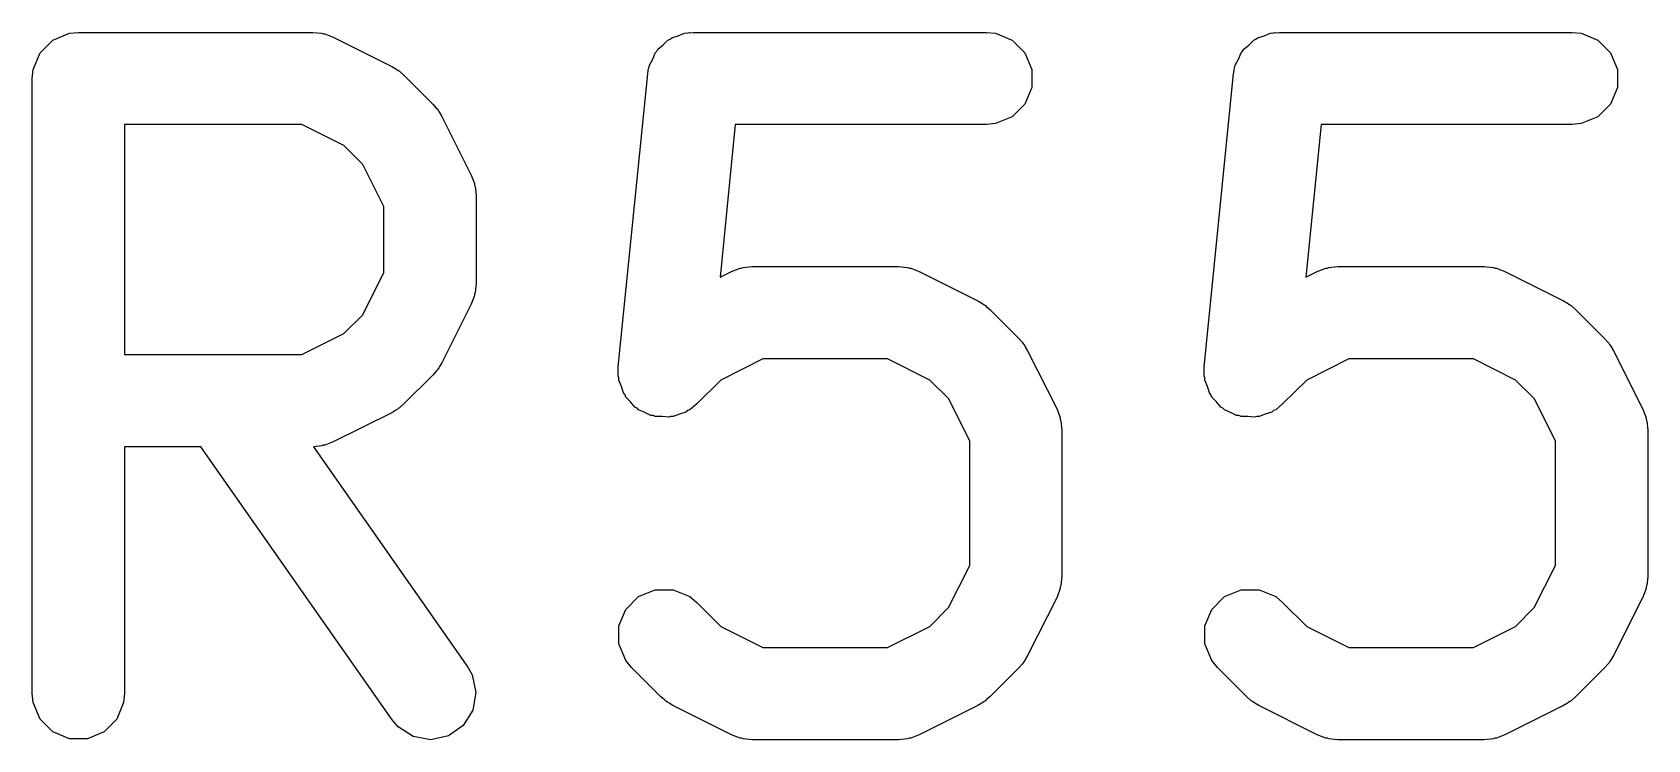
# Model space of a CAD drawing. Extents: x 1.07 to 8.07, y -3.47 to -0.77.
# Drawn here: x 6.2122 to 6.3156, y -2.2551 to -2.2098 of the extents above; entities that cross this region are included whole.
import ezdxf

# ---------------------------------------------------------------- set-up
doc = ezdxf.new("R2010")
doc.units = 0
doc.header["$MEASUREMENT"] = 0
doc.layers.add('BLACK', color=7, linetype='CONTINUOUS')

msp = doc.modelspace()

# ---------------------------------------------------------------- linework, layer by layer
at = {"layer": 'BLACK', "linetype": 'CONTINUOUS'}
for p, q in [((6.21273, -2.21115), (6.21355, -2.21033)), ((6.21355, -2.21033), (6.21461, -2.20989)), ((6.21461, -2.20989), (6.21519, -2.20984)), ((6.21519, -2.20984), (6.23018, -2.20984)), ((6.23018, -2.20984), (6.23076, -2.20989)), ((6.23076, -2.20989), (6.23086, -2.20993)), ((6.23086, -2.20993), (6.23096, -2.20994)), ((6.23096, -2.20994), (6.2315, -2.21015)), ((6.2315, -2.21015), (6.23525, -2.21202)), ((6.25261, -2.21064), (6.25292, -2.21033)), ((6.25292, -2.21033), (6.25305, -2.21028)), ((6.25305, -2.21028), (6.25317, -2.21018)), ((6.25317, -2.21018), (6.25358, -2.21006)), ((6.25358, -2.21006), (6.25398, -2.20989)), ((6.25398, -2.20989), (6.2542, -2.20987)), ((6.2542, -2.20987), (6.25427, -2.20985)), ((6.25427, -2.20985), (6.25434, -2.20986)), ((6.25434, -2.20986), (6.25456, -2.20984)), ((6.25456, -2.20984), (6.2733, -2.20984)), ((6.2733, -2.20984), (6.27388, -2.20989)), ((6.27388, -2.20989), (6.27494, -2.21033)), ((6.27494, -2.21033), (6.27576, -2.21115)), ((6.29011, -2.21064), (6.29041, -2.21033)), ((6.29041, -2.21033), (6.29055, -2.21028)), ((6.29055, -2.21028), (6.29066, -2.21018)), ((6.29066, -2.21018), (6.29108, -2.21006)), ((6.29108, -2.21006), (6.29147, -2.20989)), ((6.29147, -2.20989), (6.2917, -2.20987)), ((6.2917, -2.20987), (6.29177, -2.20985)), ((6.29177, -2.20985), (6.29184, -2.20986)), ((6.29184, -2.20986), (6.29205, -2.20984)), ((6.29205, -2.20984), (6.3108, -2.20984)), ((6.3108, -2.20984), (6.31137, -2.20989)), ((6.31137, -2.20989), (6.31244, -2.21033)), ((6.31244, -2.21033), (6.31325, -2.21115)), ((6.21229, -2.21221), (6.21273, -2.21115)), ((6.25173, -2.21193), (6.25194, -2.21155)), ((6.25194, -2.21155), (6.2521, -2.21115)), ((6.2521, -2.21115), (6.25221, -2.21104)), ((6.25221, -2.21104), (6.25228, -2.21091)), ((6.25228, -2.21091), (6.25261, -2.21064)), ((6.27576, -2.21115), (6.2762, -2.21221)), ((6.28923, -2.21193), (6.28943, -2.21155)), ((6.28943, -2.21155), (6.2896, -2.21115)), ((6.2896, -2.21115), (6.2897, -2.21104)), ((6.2897, -2.21104), (6.28977, -2.21091)), ((6.28977, -2.21091), (6.29011, -2.21064)), ((6.31325, -2.21115), (6.31369, -2.21221)), ((6.21223, -2.21279), (6.21229, -2.21221)), ((6.23525, -2.21202), (6.2355, -2.21218)), ((6.2355, -2.21218), (6.23557, -2.21221)), ((6.23557, -2.21221), (6.23565, -2.21227)), ((6.23565, -2.21227), (6.23574, -2.21233)), ((6.23574, -2.21233), (6.23579, -2.21239)), ((6.23579, -2.21239), (6.23602, -2.21257)), ((6.23602, -2.21257), (6.2379, -2.21445)), ((6.24974, -2.23124), (6.25162, -2.21249)), ((6.25162, -2.21249), (6.25166, -2.21228)), ((6.25166, -2.21221), (6.25169, -2.21214)), ((6.25166, -2.21228), (6.25166, -2.21221)), ((6.25169, -2.21214), (6.25173, -2.21193)), ((6.2762, -2.21221), (6.2762, -2.21336)), ((6.28724, -2.23124), (6.28911, -2.21249)), ((6.28911, -2.21249), (6.28915, -2.21228)), ((6.28915, -2.21221), (6.28918, -2.21214)), ((6.28915, -2.21228), (6.28915, -2.21221)), ((6.28918, -2.21214), (6.28923, -2.21193)), ((6.31369, -2.21221), (6.31369, -2.21336)), ((6.21223, -2.25216), (6.21223, -2.21279)), ((6.2762, -2.21336), (6.27576, -2.21443)), ((6.31369, -2.21336), (6.31325, -2.21443)), ((6.2379, -2.21445), (6.23808, -2.21468)), ((6.23808, -2.21468), (6.23814, -2.21473)), ((6.27576, -2.21443), (6.27494, -2.21524)), ((6.31325, -2.21443), (6.31244, -2.21524)), ((6.23814, -2.21473), (6.2382, -2.21482)), ((6.2382, -2.21482), (6.23826, -2.2149)), ((6.23826, -2.2149), (6.23829, -2.21497)), ((6.23829, -2.21497), (6.23845, -2.21522)), ((6.23845, -2.21522), (6.24032, -2.21897)), ((6.27388, -2.21568), (6.2733, -2.21574)), ((6.27494, -2.21524), (6.27388, -2.21568)), ((6.31137, -2.21568), (6.3108, -2.21574)), ((6.31244, -2.21524), (6.31137, -2.21568)), ((6.22949, -2.21574), (6.21814, -2.21574)), ((6.21814, -2.21574), (6.21814, -2.23046)), ((6.23218, -2.21709), (6.22949, -2.21574)), ((6.25723, -2.21574), (6.25625, -2.22551)), ((6.2733, -2.21574), (6.25723, -2.21574)), ((6.29472, -2.21574), (6.29375, -2.22551)), ((6.3108, -2.21574), (6.29472, -2.21574)), ((6.23338, -2.21829), (6.23218, -2.21709)), ((6.23473, -2.22098), (6.23338, -2.21829)), ((6.24032, -2.21897), (6.24053, -2.21951)), ((6.24053, -2.21951), (6.24054, -2.21961)), ((6.24054, -2.21961), (6.24058, -2.21971)), ((6.24058, -2.21971), (6.24064, -2.22029)), ((6.24064, -2.22029), (6.24064, -2.22591)), ((6.23473, -2.22521), (6.23473, -2.22098)), ((6.25698, -2.22515), (6.25753, -2.22494)), ((6.25753, -2.22494), (6.25763, -2.22493)), ((6.25763, -2.22493), (6.25773, -2.22489)), ((6.25773, -2.22489), (6.25831, -2.22483)), ((6.25831, -2.22483), (6.26768, -2.22483)), ((6.26768, -2.22483), (6.26826, -2.22489)), ((6.26826, -2.22489), (6.26835, -2.22493)), ((6.26835, -2.22493), (6.26846, -2.22494)), ((6.26846, -2.22494), (6.269, -2.22515)), ((6.29448, -2.22515), (6.29502, -2.22494)), ((6.29502, -2.22494), (6.29513, -2.22493)), ((6.29513, -2.22493), (6.29522, -2.22489)), ((6.29522, -2.22489), (6.2958, -2.22483)), ((6.2958, -2.22483), (6.30517, -2.22483)), ((6.30517, -2.22483), (6.30575, -2.22489)), ((6.30575, -2.22489), (6.30585, -2.22493)), ((6.30585, -2.22493), (6.30595, -2.22494)), ((6.30595, -2.22494), (6.30649, -2.22515)), ((6.23338, -2.22791), (6.23473, -2.22521)), ((6.24064, -2.22591), (6.24058, -2.22649)), ((6.25625, -2.22551), (6.25698, -2.22515)), ((6.269, -2.22515), (6.27275, -2.22702)), ((6.29375, -2.22551), (6.29448, -2.22515)), ((6.30649, -2.22515), (6.31024, -2.22702)), ((6.24053, -2.22669), (6.24032, -2.22723)), ((6.24054, -2.22659), (6.24053, -2.22669)), ((6.24058, -2.22649), (6.24054, -2.22659)), ((6.27275, -2.22702), (6.273, -2.22718)), ((6.31024, -2.22702), (6.31049, -2.22718)), ((6.23218, -2.22911), (6.23338, -2.22791)), ((6.24032, -2.22723), (6.23845, -2.23098)), ((6.273, -2.22718), (6.27307, -2.22721)), ((6.27307, -2.22721), (6.27315, -2.22727)), ((6.27315, -2.22727), (6.27324, -2.22733)), ((6.27324, -2.22733), (6.27329, -2.22739)), ((6.27329, -2.22739), (6.27352, -2.22757)), ((6.27352, -2.22757), (6.27539, -2.22945)), ((6.31049, -2.22718), (6.31056, -2.22721)), ((6.31056, -2.22721), (6.31065, -2.22727)), ((6.31065, -2.22727), (6.31073, -2.22733)), ((6.31073, -2.22733), (6.31079, -2.22739)), ((6.31079, -2.22739), (6.31101, -2.22757)), ((6.31101, -2.22757), (6.31289, -2.22945)), ((6.22949, -2.23046), (6.23218, -2.22911)), ((6.27539, -2.22945), (6.27558, -2.22967)), ((6.27558, -2.22967), (6.27564, -2.22973)), ((6.27564, -2.22973), (6.27569, -2.22981)), ((6.27569, -2.22981), (6.27576, -2.2299)), ((6.27576, -2.2299), (6.27579, -2.22997)), ((6.27579, -2.22997), (6.27594, -2.23022)), ((6.31289, -2.22945), (6.31307, -2.22967)), ((6.31307, -2.22967), (6.31313, -2.22973)), ((6.31313, -2.22973), (6.31319, -2.22981)), ((6.31319, -2.22981), (6.31325, -2.2299)), ((6.31325, -2.2299), (6.31328, -2.22997)), ((6.31328, -2.22997), (6.31344, -2.23022)), ((6.21814, -2.23046), (6.22949, -2.23046)), ((6.23845, -2.23098), (6.23829, -2.23123)), ((6.259, -2.23074), (6.2563, -2.23209)), ((6.26698, -2.23074), (6.259, -2.23074)), ((6.26968, -2.23209), (6.26698, -2.23074)), ((6.27594, -2.23022), (6.27782, -2.23396)), ((6.2965, -2.23074), (6.2938, -2.23209)), ((6.30448, -2.23074), (6.2965, -2.23074)), ((6.30717, -2.23209), (6.30448, -2.23074)), ((6.31344, -2.23022), (6.31531, -2.23396)), ((6.2379, -2.23175), (6.23602, -2.23362)), ((6.23808, -2.23152), (6.2379, -2.23175)), ((6.23814, -2.23147), (6.23808, -2.23152)), ((6.2382, -2.23138), (6.23814, -2.23147)), ((6.23826, -2.2313), (6.2382, -2.23138)), ((6.23829, -2.23123), (6.23826, -2.2313)), ((6.24974, -2.23182), (6.24974, -2.23124)), ((6.24978, -2.23196), (6.24974, -2.23182)), ((6.24978, -2.23211), (6.24978, -2.23196)), ((6.24995, -2.23251), (6.24978, -2.23211)), ((6.2563, -2.23209), (6.25477, -2.23362)), ((6.27088, -2.23328), (6.26968, -2.23209)), ((6.28724, -2.23182), (6.28724, -2.23124)), ((6.28728, -2.23196), (6.28724, -2.23182)), ((6.28728, -2.23211), (6.28728, -2.23196)), ((6.28745, -2.23251), (6.28728, -2.23211)), ((6.2938, -2.23209), (6.29226, -2.23362)), ((6.30837, -2.23328), (6.30717, -2.23209)), ((6.25007, -2.23292), (6.24995, -2.23251)), ((6.25017, -2.23304), (6.25007, -2.23292)), ((6.25023, -2.23318), (6.25017, -2.23304)), ((6.25053, -2.23348), (6.25023, -2.23318)), ((6.27223, -2.23598), (6.27088, -2.23328)), ((6.28757, -2.23292), (6.28745, -2.23251)), ((6.28766, -2.23304), (6.28757, -2.23292)), ((6.28772, -2.23318), (6.28766, -2.23304)), ((6.28803, -2.23348), (6.28772, -2.23318)), ((6.30972, -2.23598), (6.30837, -2.23328)), ((6.23525, -2.23418), (6.2315, -2.23605)), ((6.2355, -2.23402), (6.23525, -2.23418)), ((6.23557, -2.23399), (6.2355, -2.23402)), ((6.23565, -2.23392), (6.23557, -2.23399)), ((6.23574, -2.23387), (6.23565, -2.23392)), ((6.23579, -2.23381), (6.23574, -2.23387)), ((6.23602, -2.23362), (6.23579, -2.23381)), ((6.2508, -2.23382), (6.25053, -2.23348)), ((6.25094, -2.23389), (6.2508, -2.23382)), ((6.25104, -2.23399), (6.25094, -2.23389)), ((6.25144, -2.23416), (6.25104, -2.23399)), ((6.25182, -2.23436), (6.25144, -2.23416)), ((6.25366, -2.23427), (6.25326, -2.23443)), ((6.25407, -2.23414), (6.25366, -2.23427)), ((6.25418, -2.23405), (6.25407, -2.23414)), ((6.25432, -2.23399), (6.25418, -2.23405)), ((6.25477, -2.23362), (6.25432, -2.23399)), ((6.27782, -2.23396), (6.27803, -2.23451)), ((6.2883, -2.23382), (6.28803, -2.23348)), ((6.28843, -2.23389), (6.2883, -2.23382)), ((6.28854, -2.23399), (6.28843, -2.23389)), ((6.28893, -2.23416), (6.28854, -2.23399)), ((6.28931, -2.23436), (6.28893, -2.23416)), ((6.29115, -2.23427), (6.29075, -2.23443)), ((6.29156, -2.23414), (6.29115, -2.23427)), ((6.29168, -2.23405), (6.29156, -2.23414)), ((6.29182, -2.23399), (6.29168, -2.23405)), ((6.29226, -2.23362), (6.29182, -2.23399)), ((6.31531, -2.23396), (6.31552, -2.23451)), ((6.25197, -2.23437), (6.25182, -2.23436)), ((6.2521, -2.23443), (6.25197, -2.23437)), ((6.25254, -2.23443), (6.2521, -2.23443)), ((6.25297, -2.23447), (6.25254, -2.23443)), ((6.25311, -2.23443), (6.25297, -2.23447)), ((6.25326, -2.23443), (6.25311, -2.23443)), ((6.27803, -2.23451), (6.27803, -2.23461)), ((6.27803, -2.23461), (6.27807, -2.23471)), ((6.27807, -2.23471), (6.27813, -2.23529)), ((6.27813, -2.23529), (6.27813, -2.24466)), ((6.28946, -2.23437), (6.28931, -2.23436)), ((6.2896, -2.23443), (6.28946, -2.23437)), ((6.29003, -2.23443), (6.2896, -2.23443)), ((6.29046, -2.23447), (6.29003, -2.23443)), ((6.2906, -2.23443), (6.29046, -2.23447)), ((6.29075, -2.23443), (6.2906, -2.23443)), ((6.31552, -2.23451), (6.31553, -2.23461)), ((6.31553, -2.23461), (6.31557, -2.23471)), ((6.31557, -2.23471), (6.31563, -2.23529)), ((6.31563, -2.23529), (6.31563, -2.24466)), ((6.22302, -2.23636), (6.21814, -2.23636)), ((6.21814, -2.23636), (6.21814, -2.25216)), ((6.23526, -2.25385), (6.22302, -2.23636)), ((6.23076, -2.23631), (6.23023, -2.23636)), ((6.23023, -2.23636), (6.2401, -2.25046)), ((6.23086, -2.23627), (6.23076, -2.23631)), ((6.23096, -2.23626), (6.23086, -2.23627)), ((6.2315, -2.23605), (6.23096, -2.23626)), ((6.27223, -2.24396), (6.27223, -2.23598)), ((6.30972, -2.24396), (6.30972, -2.23598)), ((6.27088, -2.24666), (6.27223, -2.24396)), ((6.27813, -2.24466), (6.27807, -2.24524)), ((6.30837, -2.24666), (6.30972, -2.24396)), ((6.31563, -2.24466), (6.31557, -2.24524)), ((6.25104, -2.24595), (6.2521, -2.24551)), ((6.2521, -2.24551), (6.25326, -2.24551)), ((6.25326, -2.24551), (6.25432, -2.24595)), ((6.27803, -2.24544), (6.27782, -2.24598)), ((6.27807, -2.24524), (6.27803, -2.24533)), ((6.27803, -2.24533), (6.27803, -2.24544)), ((6.28854, -2.24595), (6.2896, -2.24551)), ((6.2896, -2.24551), (6.29075, -2.24551)), ((6.29075, -2.24551), (6.29182, -2.24595)), ((6.31552, -2.24544), (6.31531, -2.24598)), ((6.31553, -2.24533), (6.31552, -2.24544)), ((6.31557, -2.24524), (6.31553, -2.24533)), ((6.25023, -2.24677), (6.25104, -2.24595)), ((6.25432, -2.24595), (6.25477, -2.24632)), ((6.25477, -2.24632), (6.2563, -2.24786)), ((6.26968, -2.24786), (6.27088, -2.24666)), ((6.27782, -2.24598), (6.27594, -2.24973)), ((6.28772, -2.24677), (6.28854, -2.24595)), ((6.29182, -2.24595), (6.29226, -2.24632)), ((6.29226, -2.24632), (6.2938, -2.24786)), ((6.30717, -2.24786), (6.30837, -2.24666)), ((6.31531, -2.24598), (6.31344, -2.24973)), ((6.24978, -2.24783), (6.25023, -2.24677)), ((6.28728, -2.24783), (6.28772, -2.24677)), ((6.24978, -2.24898), (6.24978, -2.24783)), ((6.2563, -2.24786), (6.259, -2.24921)), ((6.26698, -2.24921), (6.26968, -2.24786)), ((6.28728, -2.24898), (6.28728, -2.24783)), ((6.2938, -2.24786), (6.2965, -2.24921)), ((6.30448, -2.24921), (6.30717, -2.24786)), ((6.25023, -2.25005), (6.24978, -2.24898)), ((6.259, -2.24921), (6.26698, -2.24921)), ((6.27594, -2.24973), (6.27579, -2.24998)), ((6.28772, -2.25005), (6.28728, -2.24898)), ((6.2965, -2.24921), (6.30448, -2.24921)), ((6.31344, -2.24973), (6.31328, -2.24998)), ((6.2401, -2.25046), (6.24039, -2.25097)), ((6.25059, -2.2505), (6.25023, -2.25005)), ((6.25247, -2.25237), (6.25059, -2.2505)), ((6.27539, -2.2505), (6.27352, -2.25237)), ((6.27558, -2.25027), (6.27539, -2.2505)), ((6.27564, -2.25022), (6.27558, -2.25027)), ((6.27569, -2.25013), (6.27564, -2.25022)), ((6.27576, -2.25005), (6.27569, -2.25013)), ((6.27579, -2.24998), (6.27576, -2.25005)), ((6.28809, -2.2505), (6.28772, -2.25005)), ((6.28996, -2.25237), (6.28809, -2.2505)), ((6.31289, -2.2505), (6.31101, -2.25237)), ((6.31307, -2.25027), (6.31289, -2.2505)), ((6.31313, -2.25022), (6.31307, -2.25027)), ((6.31319, -2.25013), (6.31313, -2.25022)), ((6.31325, -2.25005), (6.31319, -2.25013)), ((6.31328, -2.24998), (6.31325, -2.25005)), ((6.24039, -2.25097), (6.24063, -2.25209)), ((6.21229, -2.25273), (6.21223, -2.25216)), ((6.21273, -2.2538), (6.21229, -2.25273)), ((6.21808, -2.25273), (6.21764, -2.2538)), ((6.21814, -2.25216), (6.21808, -2.25273)), ((6.24063, -2.25209), (6.24043, -2.25323)), ((6.25269, -2.25256), (6.25247, -2.25237)), ((6.25275, -2.25262), (6.25269, -2.25256)), ((6.25283, -2.25267), (6.25275, -2.25262)), ((6.25292, -2.25274), (6.25283, -2.25267)), ((6.25299, -2.25277), (6.25292, -2.25274)), ((6.25324, -2.25292), (6.25299, -2.25277)), ((6.25698, -2.2548), (6.25324, -2.25292)), ((6.27275, -2.25292), (6.269, -2.2548)), ((6.273, -2.25277), (6.27275, -2.25292)), ((6.27307, -2.25274), (6.273, -2.25277)), ((6.27315, -2.25267), (6.27307, -2.25274)), ((6.27324, -2.25262), (6.27315, -2.25267)), ((6.27329, -2.25256), (6.27324, -2.25262)), ((6.27352, -2.25237), (6.27329, -2.25256)), ((6.29019, -2.25256), (6.28996, -2.25237)), ((6.29024, -2.25262), (6.29019, -2.25256)), ((6.29033, -2.25267), (6.29024, -2.25262)), ((6.29041, -2.25274), (6.29033, -2.25267)), ((6.29048, -2.25277), (6.29041, -2.25274)), ((6.29073, -2.25292), (6.29048, -2.25277)), ((6.29448, -2.2548), (6.29073, -2.25292)), ((6.31024, -2.25292), (6.30649, -2.2548)), ((6.31049, -2.25277), (6.31024, -2.25292)), ((6.31056, -2.25274), (6.31049, -2.25277)), ((6.31065, -2.25267), (6.31056, -2.25274)), ((6.31073, -2.25262), (6.31065, -2.25267)), ((6.31079, -2.25256), (6.31073, -2.25262)), ((6.31101, -2.25237), (6.31079, -2.25256)), ((6.21355, -2.25461), (6.21273, -2.2538)), ((6.21764, -2.2538), (6.21683, -2.25461)), ((6.23564, -2.25429), (6.23526, -2.25385)), ((6.24043, -2.25323), (6.23982, -2.2542)), ((6.21461, -2.25505), (6.21355, -2.25461)), ((6.21683, -2.25461), (6.21576, -2.25505)), ((6.23661, -2.25491), (6.23564, -2.25429)), ((6.23775, -2.25511), (6.23661, -2.25491)), ((6.23887, -2.25486), (6.23775, -2.25511)), ((6.23982, -2.2542), (6.23887, -2.25486)), ((6.25753, -2.25501), (6.25698, -2.2548)), ((6.25763, -2.25501), (6.25753, -2.25501)), ((6.26846, -2.25501), (6.26835, -2.25501)), ((6.269, -2.2548), (6.26846, -2.25501)), ((6.29502, -2.25501), (6.29448, -2.2548)), ((6.29513, -2.25501), (6.29502, -2.25501)), ((6.30595, -2.25501), (6.30585, -2.25501)), ((6.30649, -2.2548), (6.30595, -2.25501)), ((6.21576, -2.25505), (6.21461, -2.25505)), ((6.25773, -2.25505), (6.25763, -2.25501)), ((6.25831, -2.25511), (6.25773, -2.25505)), ((6.26768, -2.25511), (6.25831, -2.25511)), ((6.26826, -2.25505), (6.26768, -2.25511)), ((6.26835, -2.25501), (6.26826, -2.25505)), ((6.29522, -2.25505), (6.29513, -2.25501)), ((6.2958, -2.25511), (6.29522, -2.25505)), ((6.30517, -2.25511), (6.2958, -2.25511)), ((6.30575, -2.25505), (6.30517, -2.25511)), ((6.30585, -2.25501), (6.30575, -2.25505))]:
    msp.add_line(p, q, dxfattribs=at)

doc.saveas('drawing.dxf')
